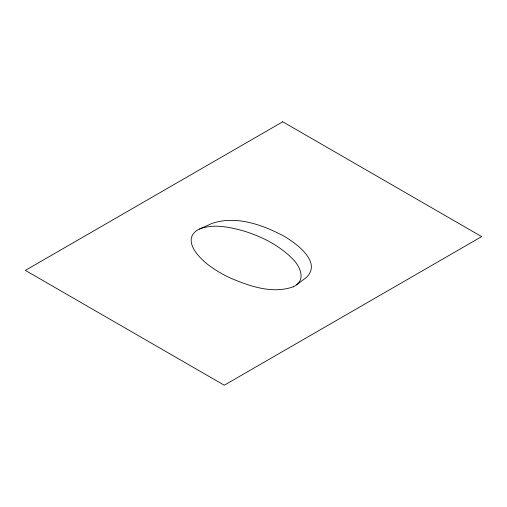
<?xml version="1.0" encoding="UTF-8"?>
<svg xmlns="http://www.w3.org/2000/svg" width="507" height="507" viewBox="0 0 507 507"><rect width="100%" height="100%" fill="white"/><g stroke="black" fill="none" stroke-linecap="round" stroke-linejoin="round"><path stroke-width="0.76" d="M293.388 286.753A19.393 11.192 0 0 0 296.418 284.94C306.26 277.576 298.49 264.052 291.424 257.733C277.937 244.494 260.408 236.021 242.473 230.603C228.207 226.844 211.97 223.321 197.945 229.747C180.315 240.476 201.38 260.535 211.679 267.303A126.763 73.185 0 0 0 229.677 277.722C249.178 286.049 272.341 294.358 293.388 286.753M296.418 284.94L306.247 277.563C322.446 262.239 296.126 243.29 283.977 236.142C262.563 224.772 236.281 215.329 212.211 223.333L199.454 229.012M282.748 121.781L25.35 270.389L224.252 385.219L481.65 236.611L282.748 121.781"/></g></svg>
